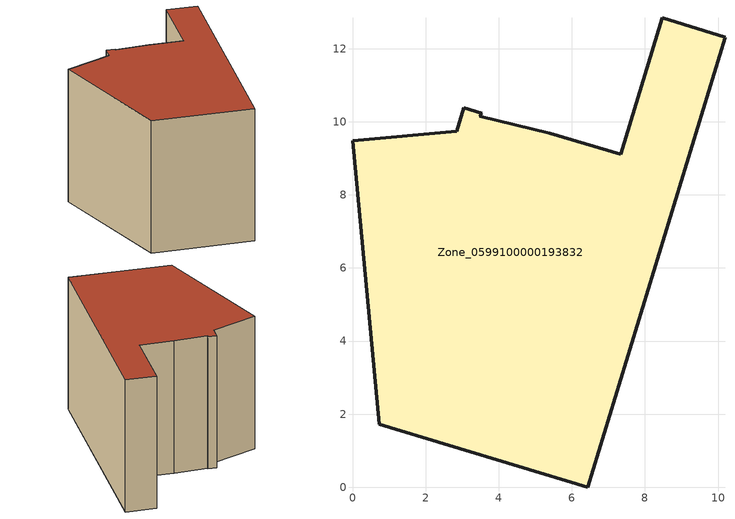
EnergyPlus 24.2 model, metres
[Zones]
Zone_0599100000193832
 floor ground (C_G): 3.48,10.15 5.39,9.68 7.34,9.1 8.47,12.84 10.19,12.31 6.44,0 0.73,1.72 0,9.47 2.85,9.73 3.04,10.38 3.53,10.24 z0
 wall outside (C_F): 0.73,1.72 6.44,0 10.19,12.31 8.47,12.84 7.34,9.1 5.39,9.68 3.48,10.15 3.53,10.24 3.04,10.38 2.85,9.73 0,9.47 0.73,1.72 z0:8.33
 roof outside (C_R): 5.39,9.68 3.48,10.15 3.53,10.24 3.04,10.38 2.85,9.73 0,9.47 0.73,1.72 6.44,0 10.19,12.31 8.47,12.84 7.34,9.1 z8.33
[BUILDING]
Pand.0599100000193832: North Axis=0; Terrain=City; Loads Convergence Tolerance Value=0.04; Temperature Convergence Tolerance Value=0.4; Solar Distribution=FullExterior; Maximum Number of Warmup Days=25; Minimum Number of Warmup Days=1
[Site:Location]
Rotterdam.The.Hague.AP_ZH_NLD Design_Conditions: Latitude=51.96; Longitude=4.45; Time Zone=1; Elevation=-4.5
[SITE:GROUNDTEMPERATURE:BUILDINGSURFACE]
18, 18, 18, 18, 18, 18, 18, 18, 18, 18, 18, 18
[MATERIAL] Thermal Absorptance=0.9; Solar Absorptance=0.7; Visible Absorptance=0.7
Name | Roughness | Thickness | Conductivity | Density | Specific Heat
G.TI.1975-1991 | MediumSmooth | 0.15 | 0.288461 | 540 | 1210
F.TI.1975-1991 | Rough | 0.3 | 0.230769 | 1920 | 840
R.TI.1975-1991 | MediumRough | 0.2 | 0.153846 | 1500 | 1000
[CONSTRUCTION]
C_G: G.TI.1975-1991
C_F: F.TI.1975-1991
C_R: R.TI.1975-1991
[ZONE]
Zone_0599100000193832: Type=1; Multiplier=1; Ceiling Height=Autocalculate; Volume=Autocalculate; Floor Area=autocalculate; Part of Total Floor Area=Yes
[ZONEINFILTRATION:DESIGNFLOWRATE]
Infil_Zone_0599100000193832: Zone or ZoneList or Space or SpaceList=Zone_0599100000193832; Schedule=AlwaysOn; Design Flow Rate Calculation Method=Flow/Area; Flow Rate per Floor Area=0.003; Constant Term Coefficient=1; Temperature Term Coefficient=0; Velocity Term Coefficient=0; Velocity Squared Term Coefficient=0
[HVACTEMPLATE:ZONE:IDEALLOADSAIRSYSTEM]
Zone_0599100000193832: Maximum Heating Supply Air Temperature=50; Minimum Cooling Supply Air Temperature=13; Maximum Heating Supply Air Humidity Ratio=0.0156; Minimum Cooling Supply Air Humidity Ratio=0.0077; Heating Limit=NoLimit; Cooling Limit=NoLimit; Dehumidification Control Type=ConstantSensibleHeatRatio; Cooling Sensible Heat Ratio=0.7; Dehumidification Setpoint=60; Humidification Control Type=None; Humidification Setpoint=30; Outdoor Air Method=None; Outdoor Air Flow Rate per Person=0.00944; Outdoor Air Flow Rate per Zone Floor Area=0; Outdoor Air Flow Rate per Zone=0; Demand Controlled Ventilation Type=None; Outdoor Air Economizer Type=NoEconomizer; Heat Recovery Type=None; Sensible Heat Recovery Effectiveness=0.7; Latent Heat Recovery Effectiveness=0.65
[ZONECONTROL:THERMOSTAT]
ThermostatControl_Zone_0599100000193832: Zone or ZoneList=Zone_0599100000193832; Control Type Schedule=DualSetpointControlType; Control 1=Thermostat_Zone_0599100000193832; Temperature Difference Between Cutout And Setpoint=0
[THERMOSTATSETPOINT:DUALSETPOINT]
Thermostat_Zone_0599100000193832: Heating Setpoint Temperature Schedule=HeatingSetpoint_Zone_0599100000193832; Cooling Setpoint Temperature Schedule=CoolingSetpoint_Zone_0599100000193832
[SCHEDULE:COMPACT]
HeatingSetpoint_Zone_0599100000193832: Through: 12/31, For: AllDays, Until: 24:00, 21
CoolingSetpoint_Zone_0599100000193832: Through: 12/31, For: AllDays, Until: 24:00, 24
DualSetpointControlType: Through: 12/31, For: AllDays, Until: 24:00, 4
AlwaysOn: Through: 12/31, For: AllDays, Until: 24:00, 1
